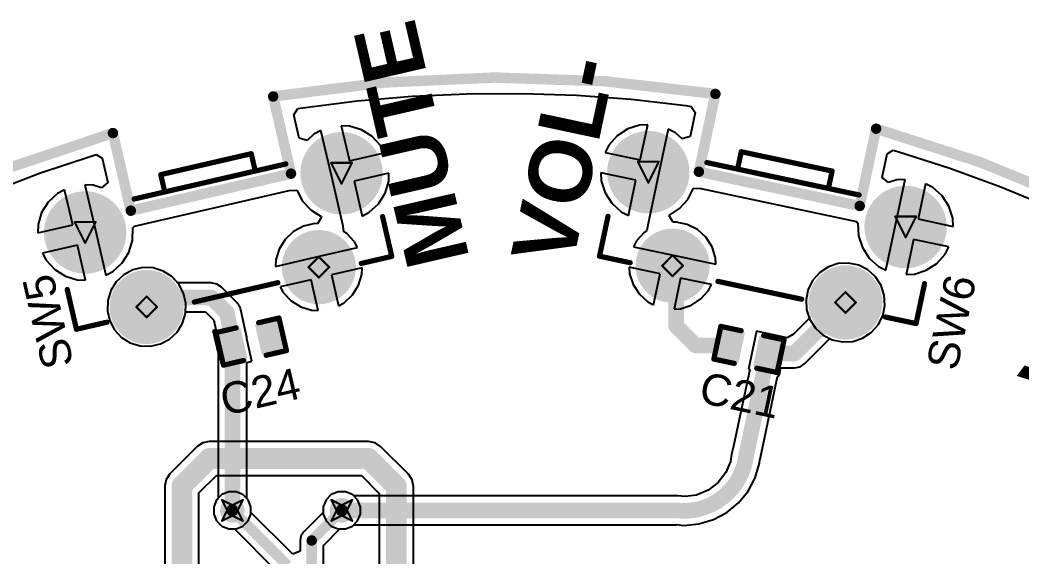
# Model space of a CAD drawing. Header units: inches. Extents: x -5 to 247, y -53 to 67.
# Drawn here: x 16.04 to 40.42, y 2.81 to 15.86 of the extents above; entities that cross this region are included whole.
import ezdxf

# ---------------------------------------------------------------- set-up
doc = ezdxf.new("R2010")
doc.units = ezdxf.units.IN
for name, color, linetype in [('Board Outline', 216, 'Continuous'), ('Bottom Layer', 5, 'Continuous'), ('Bottom Solder', 6, 'Continuous'), ('Drill Drawing', 1, 'Continuous'), ('Multi-Layer', 9, 'Continuous'), ('Pad Holes', 156, 'Continuous'), ('Top Layer', 1, 'Continuous'), ('Top Overlay', 2, 'Continuous'), ('Top Paste', 8, 'Continuous'), ('Top Solder', 216, 'Continuous'), ('Via Holes', 16, 'Continuous')]:
    doc.layers.add(name, color=color, linetype=linetype)
doc.styles.add('Arial', font='', dxfattribs={"height": 0.2})
doc.styles.add('Arial_Bold', font='', dxfattribs={"height": 0.2})
doc.styles.get('Arial').set_extended_font_data('Arial')
doc.styles.get('Arial_Bold').set_extended_font_data('Arial', bold=True)

# ---------------------------------------------------------------- blocks, each defined once
blk = doc.blocks.new('TS_1087E_B3D2_70')
at = {"layer": 'Bottom Layer'}
h = blk.add_hatch(color=5, dxfattribs=at)
edge = h.paths.add_edge_path()
edge.add_arc((-1.05, 3.2), 0.9, 0, 360)
h = blk.add_hatch(color=5, dxfattribs=at)
edge = h.paths.add_edge_path()
edge.add_arc((1.05, 2.15), 0.8, 0, 360)
h = blk.add_hatch(color=5, dxfattribs=at)
edge = h.paths.add_edge_path()
edge.add_arc((1.05, -2.15), 0.8, 0, 360)
h = blk.add_hatch(color=5, dxfattribs=at)
edge = h.paths.add_edge_path()
edge.add_arc((-1.05, -3.2), 0.9, 0, 360)
at = {"layer": 'Bottom Solder'}
h = blk.add_hatch(color=6, dxfattribs=at)
edge = h.paths.add_edge_path()
edge.add_arc((-1.05, 3.2), 1.002, 0, 360)
h = blk.add_hatch(color=6, dxfattribs=at)
edge = h.paths.add_edge_path()
edge.add_arc((1.05, 2.15), 0.902, 0, 360)
h = blk.add_hatch(color=6, dxfattribs=at)
edge = h.paths.add_edge_path()
edge.add_arc((1.05, -2.15), 0.902, 0, 360)
h = blk.add_hatch(color=6, dxfattribs=at)
edge = h.paths.add_edge_path()
edge.add_arc((-1.05, -3.2), 1.002, 0, 360)
at = {"layer": 'Multi-Layer'}
h = blk.add_hatch(color=9, dxfattribs=at)
edge = h.paths.add_edge_path()
edge.add_arc((-1.05, 3.2), 0.9, 0, 360)
h = blk.add_hatch(color=9, dxfattribs=at)
edge = h.paths.add_edge_path()
edge.add_arc((1.05, 2.15), 0.8, 0, 360)
h = blk.add_hatch(color=9, dxfattribs=at)
edge = h.paths.add_edge_path()
edge.add_arc((1.05, -2.15), 0.8, 0, 360)
h = blk.add_hatch(color=9, dxfattribs=at)
edge = h.paths.add_edge_path()
edge.add_arc((-1.05, -3.2), 0.9, 0, 360)
at = {"layer": 'Pad Holes'}
h = blk.add_hatch(color=7, dxfattribs=at)
edge = h.paths.add_edge_path()
edge.add_arc((-1.05, 3.2), 0.5, 0, 360)
h = blk.add_hatch(color=7, dxfattribs=at)
edge = h.paths.add_edge_path()
edge.add_arc((1.05, 2.15), 0.45, 0, 360)
h = blk.add_hatch(color=7, dxfattribs=at)
edge = h.paths.add_edge_path()
edge.add_arc((1.05, -2.15), 0.45, 0, 360)
h = blk.add_hatch(color=7, dxfattribs=at)
edge = h.paths.add_edge_path()
edge.add_arc((-1.05, -3.2), 0.5, 0, 360)
at = {"layer": 'Top Layer'}
h = blk.add_hatch(color=1, dxfattribs=at)
edge = h.paths.add_edge_path()
edge.add_arc((-1.05, 3.2), 0.9, 0, 360)
h = blk.add_hatch(color=1, dxfattribs=at)
edge = h.paths.add_edge_path()
edge.add_arc((1.05, 2.15), 0.8, 0, 360)
h = blk.add_hatch(color=1, dxfattribs=at)
edge = h.paths.add_edge_path()
edge.add_arc((1.05, -2.15), 0.8, 0, 360)
h = blk.add_hatch(color=1, dxfattribs=at)
edge = h.paths.add_edge_path()
edge.add_arc((-1.05, -3.2), 0.9, 0, 360)
at = {"layer": 'Top Solder'}
h = blk.add_hatch(color=216, dxfattribs=at)
edge = h.paths.add_edge_path()
edge.add_arc((-1.05, 3.2), 1.002, 0, 360)
h = blk.add_hatch(color=216, dxfattribs=at)
edge = h.paths.add_edge_path()
edge.add_arc((1.05, 2.15), 0.902, 0, 360)
h = blk.add_hatch(color=216, dxfattribs=at)
edge = h.paths.add_edge_path()
edge.add_arc((1.05, -2.15), 0.902, 0, 360)
h = blk.add_hatch(color=216, dxfattribs=at)
edge = h.paths.add_edge_path()
edge.add_arc((-1.05, -3.2), 1.002, 0, 360)
at = {"layer": 'Top Overlay', "const_width": 0.127}
for points in [[(1.194, 3.937), (0.203, 3.937)], [(1.194, 3.175), (1.194, 3.937)], [(-1.575, -1.854), (-1.575, 1.93)], [(-2.007, -1.092), (-2.007, 1.168)], [(-1.579, 1.168), (-2.007, 1.168)], [(-1.575, 1.164), (-1.579, 1.168)], [(1.194, -0.991), (1.194, 1.092)], [(-1.579, -1.092), (-2.007, -1.092)], [(1.194, -3.937), (1.194, -3.175)], [(1.194, -3.937), (0.203, -3.937)]]:
    blk.add_lwpolyline(points, dxfattribs=at)
at = {"layer": 'Top Overlay', "const_width": 0.0635}
for points in [[(0.171, 3.937, 1), (0.235, 3.937, 1)], [(1.162, 3.937, 1), (1.226, 3.937, 1)], [(1.162, 3.937, 1), (1.226, 3.937, 1)], [(1.162, 3.175, 1), (1.226, 3.175, 1)], [(-1.607, 1.93, 1), (-1.543, 1.93, 1)], [(-2.038, 1.168, 1), (-1.975, 1.168, 1)], [(-2.038, 1.168, 1), (-1.975, 1.168, 1)], [(-1.611, 1.168, 1), (-1.548, 1.168, 1)], [(-1.611, 1.168, 1), (-1.548, 1.168, 1)], [(-1.607, 1.164, 1), (-1.543, 1.164, 1)], [(1.162, 1.092, 1), (1.226, 1.092, 1)], [(1.162, -0.991, 1), (1.226, -0.991, 1)], [(-2.038, -1.092, 1), (-1.975, -1.092, 1)], [(-2.038, -1.092, 1), (-1.975, -1.092, 1)], [(-1.611, -1.092, 1), (-1.548, -1.092, 1)], [(-1.607, -1.854, 1), (-1.543, -1.854, 1)], [(1.162, -3.175, 1), (1.226, -3.175, 1)], [(0.171, -3.937, 1), (0.235, -3.937, 1)], [(1.162, -3.937, 1), (1.226, -3.937, 1)], [(1.162, -3.937, 1), (1.226, -3.937, 1)]]:
    blk.add_lwpolyline(points, format="xyb", close=True, dxfattribs=at)
blk = doc.blocks.new('TS_1087E_B3D2_71')
at = {"layer": 'Bottom Layer'}
h = blk.add_hatch(color=5, dxfattribs=at)
edge = h.paths.add_edge_path()
edge.add_arc((-1.05, 3.2), 0.9, 0, 360)
h = blk.add_hatch(color=5, dxfattribs=at)
edge = h.paths.add_edge_path()
edge.add_arc((1.05, 2.15), 0.8, 0, 360)
h = blk.add_hatch(color=5, dxfattribs=at)
edge = h.paths.add_edge_path()
edge.add_arc((1.05, -2.15), 0.8, 0, 360)
h = blk.add_hatch(color=5, dxfattribs=at)
edge = h.paths.add_edge_path()
edge.add_arc((-1.05, -3.2), 0.9, 0, 360)
at = {"layer": 'Bottom Solder'}
h = blk.add_hatch(color=6, dxfattribs=at)
edge = h.paths.add_edge_path()
edge.add_arc((-1.05, 3.2), 1.002, 0, 360)
h = blk.add_hatch(color=6, dxfattribs=at)
edge = h.paths.add_edge_path()
edge.add_arc((1.05, 2.15), 0.902, 0, 360)
h = blk.add_hatch(color=6, dxfattribs=at)
edge = h.paths.add_edge_path()
edge.add_arc((1.05, -2.15), 0.902, 0, 360)
h = blk.add_hatch(color=6, dxfattribs=at)
edge = h.paths.add_edge_path()
edge.add_arc((-1.05, -3.2), 1.002, 0, 360)
at = {"layer": 'Multi-Layer'}
h = blk.add_hatch(color=9, dxfattribs=at)
edge = h.paths.add_edge_path()
edge.add_arc((-1.05, 3.2), 0.9, 0, 360)
h = blk.add_hatch(color=9, dxfattribs=at)
edge = h.paths.add_edge_path()
edge.add_arc((1.05, 2.15), 0.8, 0, 360)
h = blk.add_hatch(color=9, dxfattribs=at)
edge = h.paths.add_edge_path()
edge.add_arc((1.05, -2.15), 0.8, 0, 360)
h = blk.add_hatch(color=9, dxfattribs=at)
edge = h.paths.add_edge_path()
edge.add_arc((-1.05, -3.2), 0.9, 0, 360)
at = {"layer": 'Pad Holes'}
h = blk.add_hatch(color=7, dxfattribs=at)
edge = h.paths.add_edge_path()
edge.add_arc((-1.05, 3.2), 0.5, 0, 360)
h = blk.add_hatch(color=7, dxfattribs=at)
edge = h.paths.add_edge_path()
edge.add_arc((1.05, 2.15), 0.45, 0, 360)
h = blk.add_hatch(color=7, dxfattribs=at)
edge = h.paths.add_edge_path()
edge.add_arc((1.05, -2.15), 0.45, 0, 360)
h = blk.add_hatch(color=7, dxfattribs=at)
edge = h.paths.add_edge_path()
edge.add_arc((-1.05, -3.2), 0.5, 0, 360)
at = {"layer": 'Top Layer'}
h = blk.add_hatch(color=1, dxfattribs=at)
edge = h.paths.add_edge_path()
edge.add_arc((-1.05, 3.2), 0.9, 0, 360)
h = blk.add_hatch(color=1, dxfattribs=at)
edge = h.paths.add_edge_path()
edge.add_arc((1.05, 2.15), 0.8, 0, 360)
h = blk.add_hatch(color=1, dxfattribs=at)
edge = h.paths.add_edge_path()
edge.add_arc((1.05, -2.15), 0.8, 0, 360)
h = blk.add_hatch(color=1, dxfattribs=at)
edge = h.paths.add_edge_path()
edge.add_arc((-1.05, -3.2), 0.9, 0, 360)
at = {"layer": 'Top Solder'}
h = blk.add_hatch(color=216, dxfattribs=at)
edge = h.paths.add_edge_path()
edge.add_arc((-1.05, 3.2), 1.002, 0, 360)
h = blk.add_hatch(color=216, dxfattribs=at)
edge = h.paths.add_edge_path()
edge.add_arc((1.05, 2.15), 0.902, 0, 360)
h = blk.add_hatch(color=216, dxfattribs=at)
edge = h.paths.add_edge_path()
edge.add_arc((1.05, -2.15), 0.902, 0, 360)
h = blk.add_hatch(color=216, dxfattribs=at)
edge = h.paths.add_edge_path()
edge.add_arc((-1.05, -3.2), 1.002, 0, 360)
at = {"layer": 'Top Overlay', "const_width": 0.127}
for points in [[(0.203, 3.937), (1.194, 3.937)], [(1.194, 3.175), (1.194, 3.937)], [(-1.575, -1.854), (-1.575, 1.93)], [(-2.007, 1.168), (-1.579, 1.168)], [(-2.007, -1.092), (-2.007, 1.168)], [(-1.575, 1.164), (-1.579, 1.168)], [(1.194, -0.991), (1.194, 1.092)], [(-2.007, -1.092), (-1.579, -1.092)], [(1.194, -3.937), (1.194, -3.175)], [(0.203, -3.937), (1.194, -3.937)]]:
    blk.add_lwpolyline(points, dxfattribs=at)
at = {"layer": 'Top Overlay', "const_width": 0.0635}
for points in [[(0.171, 3.937, 1), (0.235, 3.937, 1)], [(1.162, 3.937, 1), (1.226, 3.937, 1)], [(1.162, 3.937, 1), (1.226, 3.937, 1)], [(1.162, 3.175, 1), (1.226, 3.175, 1)], [(-1.607, 1.93, 1), (-1.543, 1.93, 1)], [(-2.038, 1.168, 1), (-1.975, 1.168, 1)], [(-2.038, 1.168, 1), (-1.975, 1.168, 1)], [(-1.611, 1.168, 1), (-1.548, 1.168, 1)], [(-1.611, 1.168, 1), (-1.548, 1.168, 1)], [(-1.607, 1.164, 1), (-1.543, 1.164, 1)], [(1.162, 1.092, 1), (1.226, 1.092, 1)], [(1.162, -0.991, 1), (1.226, -0.991, 1)], [(-2.038, -1.092, 1), (-1.975, -1.092, 1)], [(-2.038, -1.092, 1), (-1.975, -1.092, 1)], [(-1.611, -1.092, 1), (-1.548, -1.092, 1)], [(-1.607, -1.854, 1), (-1.543, -1.854, 1)], [(1.162, -3.175, 1), (1.226, -3.175, 1)], [(0.171, -3.937, 1), (0.235, -3.937, 1)], [(1.162, -3.937, 1), (1.226, -3.937, 1)], [(1.162, -3.937, 1), (1.226, -3.937, 1)]]:
    blk.add_lwpolyline(points, format="xyb", close=True, dxfattribs=at)
blk = doc.blocks.new('C___0402_77')
at = {"layer": 'Top Layer'}
for points in [[(-0.699, -0.318), (-0.699, 0.318), (-0.241, 0.318), (-0.241, -0.318)], [(0.241, -0.318), (0.241, 0.318), (0.699, 0.318), (0.699, -0.318)]]:
    blk.add_hatch(color=1, dxfattribs=at).paths.add_polyline_path(points)
at = {"layer": 'Top Paste'}
for points in [[(-0.699, -0.318), (-0.699, 0.318), (-0.241, 0.318), (-0.241, -0.318)], [(0.241, -0.318), (0.241, 0.318), (0.699, 0.318), (0.699, -0.318)]]:
    blk.add_hatch(color=8, dxfattribs=at).paths.add_polyline_path(points)
at = {"layer": 'Top Solder'}
for points in [[(-0.759, -0.377), (-0.759, 0.377), (-0.181, 0.377), (-0.181, -0.377)], [(0.181, -0.377), (0.181, 0.377), (0.759, 0.377), (0.759, -0.377)]]:
    blk.add_hatch(color=216, dxfattribs=at).paths.add_polyline_path(points)
at = {"layer": 'Top Overlay', "const_width": 0.127}
for points in [[(-0.279, 0.406), (-0.787, 0.406)], [(-0.787, -0.406), (-0.787, 0.406)], [(0.787, 0.406), (0.279, 0.406)], [(0.787, -0.406), (0.787, 0.406)], [(-0.279, -0.406), (-0.787, -0.406)], [(0.787, -0.406), (0.279, -0.406)]]:
    blk.add_lwpolyline(points, dxfattribs=at)
at = {"layer": 'Top Overlay', "const_width": 0.0635}
for points in [[(-0.819, 0.406, 1), (-0.756, 0.406, 1)], [(-0.819, 0.406, 1), (-0.756, 0.406, 1)], [(-0.311, 0.406, 1), (-0.248, 0.406, 1)], [(0.248, 0.406, 1), (0.311, 0.406, 1)], [(0.756, 0.406, 1), (0.819, 0.406, 1)], [(0.756, 0.406, 1), (0.819, 0.406, 1)], [(-0.819, -0.406, 1), (-0.756, -0.406, 1)], [(-0.819, -0.406, 1), (-0.756, -0.406, 1)], [(-0.311, -0.406, 1), (-0.248, -0.406, 1)], [(0.248, -0.406, 1), (0.311, -0.406, 1)], [(0.756, -0.406, 1), (0.819, -0.406, 1)], [(0.756, -0.406, 1), (0.819, -0.406, 1)]]:
    blk.add_lwpolyline(points, format="xyb", close=True, dxfattribs=at)
blk = doc.blocks.new('C___0402_105')
at = {"layer": 'Top Layer'}
for points in [[(-0.699, -0.318), (-0.699, 0.317), (-0.241, 0.317), (-0.241, -0.318)], [(0.241, -0.318), (0.241, 0.317), (0.699, 0.317), (0.699, -0.318)]]:
    blk.add_hatch(color=1, dxfattribs=at).paths.add_polyline_path(points)
at = {"layer": 'Top Paste'}
for points in [[(-0.699, -0.318), (-0.699, 0.317), (-0.241, 0.317), (-0.241, -0.318)], [(0.241, -0.318), (0.241, 0.317), (0.699, 0.317), (0.699, -0.318)]]:
    blk.add_hatch(color=8, dxfattribs=at).paths.add_polyline_path(points)
at = {"layer": 'Top Solder'}
for points in [[(-0.759, -0.378), (-0.759, 0.377), (-0.181, 0.377), (-0.181, -0.378)], [(0.181, -0.378), (0.181, 0.377), (0.759, 0.377), (0.759, -0.378)]]:
    blk.add_hatch(color=216, dxfattribs=at).paths.add_polyline_path(points)
at = {"layer": 'Top Overlay', "const_width": 0.127}
for points in [[(-0.787, -0.406), (-0.787, 0.406)], [(-0.787, 0.406), (-0.279, 0.406)], [(0.279, 0.406), (0.787, 0.406)], [(0.787, -0.406), (0.787, 0.406)], [(-0.787, -0.406), (-0.279, -0.406)], [(0.279, -0.406), (0.787, -0.406)]]:
    blk.add_lwpolyline(points, dxfattribs=at)
at = {"layer": 'Top Overlay', "const_width": 0.0635}
for points in [[(-0.819, 0.406, 1), (-0.756, 0.406, 1)], [(-0.819, 0.406, 1), (-0.756, 0.406, 1)], [(-0.311, 0.406, 1), (-0.248, 0.406, 1)], [(0.248, 0.406, 1), (0.311, 0.406, 1)], [(0.756, 0.406, 1), (0.819, 0.406, 1)], [(0.756, 0.406, 1), (0.819, 0.406, 1)], [(-0.819, -0.406, 1), (-0.756, -0.406, 1)], [(-0.819, -0.406, 1), (-0.756, -0.406, 1)], [(-0.311, -0.406, 1), (-0.248, -0.406, 1)], [(0.248, -0.406, 1), (0.311, -0.406, 1)], [(0.756, -0.406, 1), (0.819, -0.406, 1)], [(0.756, -0.406, 1), (0.819, -0.406, 1)]]:
    blk.add_lwpolyline(points, format="xyb", close=True, dxfattribs=at)

msp = doc.modelspace()

# ---------------------------------------------------------------- hatches: boundary and pattern name
at = {"layer": 'Bottom Layer'}
h = msp.add_hatch(color=5, dxfattribs=at)
edge = h.paths.add_edge_path()
edge.add_arc((21.207, 3.937), 0.3, 0, 360)
h = msp.add_hatch(color=5, dxfattribs=at)
edge = h.paths.add_edge_path()
edge.add_arc((23.87, 3.937), 0.3, 0, 360)
at = {"layer": 'Top Layer'}
h = msp.add_hatch(color=1, dxfattribs=at)
edge = h.paths.add_edge_path()
edge.add_arc((21.207, 3.937), 0.3, 0, 360)
h = msp.add_hatch(color=1, dxfattribs=at)
edge = h.paths.add_edge_path()
edge.add_arc((23.87, 3.937), 0.3, 0, 360)
at = {"layer": 'Via Holes'}
h = msp.add_hatch(color=7, dxfattribs=at)
edge = h.paths.add_edge_path()
edge.add_arc((21.207, 3.937), 0.15, 0, 360)
h = msp.add_hatch(color=7, dxfattribs=at)
edge = h.paths.add_edge_path()
edge.add_arc((23.87, 3.937), 0.15, 0, 360)

# ---------------------------------------------------------------- linework, layer by layer
at = {"layer": 'Board Outline', "const_width": 0.254}
for points in [[(22.2, 13.998, -0.079933), (32.959, 14.06)], [(8.648, 8.55, -0.079285), (18.3, 13.109)], [(36.869, 13.215, -0.079085), (46.551, 8.781)], [(49.772, 6.348, -0.6504), (32.118, -53.055)]]:
    msp.add_lwpolyline(points, format="xyb", dxfattribs=at)
for points in [[(32.557, 12.169), (32.959, 14.06)], [(22.2, 13.998), (22.633, 12.122)], [(18.3, 13.109), (18.735, 11.222)], [(36.47, 11.337), (36.869, 13.215)], [(18.735, 11.222), (22.633, 12.122)], [(32.557, 12.169), (36.47, 11.337)]]:
    msp.add_lwpolyline(points, dxfattribs=at)
at = {"layer": 'Board Outline', "const_width": 0.127}
for points in [[(32.896, 14.06, 1), (33.023, 14.06, 1)], [(32.896, 14.06, 1), (33.023, 14.06, 1)], [(22.137, 13.998, 1), (22.264, 13.998, 1)], [(22.137, 13.998, 1), (22.264, 13.998, 1)], [(18.237, 13.109, 1), (18.364, 13.109, 1)], [(18.237, 13.109, 1), (18.364, 13.109, 1)], [(36.806, 13.215, 1), (36.933, 13.215, 1)], [(36.806, 13.215, 1), (36.933, 13.215, 1)], [(22.57, 12.122, 1), (22.697, 12.122, 1)], [(22.57, 12.122, 1), (22.697, 12.122, 1)], [(32.494, 12.169, 1), (32.621, 12.169, 1)], [(32.494, 12.169, 1), (32.621, 12.169, 1)], [(36.407, 11.337, 1), (36.534, 11.337, 1)], [(36.407, 11.337, 1), (36.534, 11.337, 1)], [(18.672, 11.222, 1), (18.799, 11.222, 1)], [(18.672, 11.222, 1), (18.799, 11.222, 1)]]:
    msp.add_lwpolyline(points, format="xyb", close=True, dxfattribs=at)
at = {"layer": 'Bottom Layer'}
for p, q in [((24.247, 13.891), (25.578, 14.005)), ((25.578, 14.005), (26.912, 14.066)), ((26.912, 14.066), (28.247, 14.074)), ((28.247, 14.074), (29.582, 14.028)), ((29.582, 14.028), (30.913, 13.93)), ((30.913, 13.93), (32.24, 13.778)), ((22.701, 13.556), (22.799, 13.704)), ((22.799, 13.704), (22.923, 13.724)), ((22.923, 13.724), (24.247, 13.891)), ((32.24, 13.778), (32.366, 13.758)), ((32.366, 13.758), (32.467, 13.612)), ((22.833, 12.981), (22.701, 13.556)), ((32.467, 13.612), (32.342, 13.024)), ((23.361, 13.172), (23.186, 13.079)), ((23.615, 12.074), (23.361, 13.172)), ((24.054, 13.28), (23.856, 13.286)), ((23.856, 13.286), (24.053, 12.436)), ((24.345, 13.191), (24.054, 13.28)), ((24.603, 13.03), (24.345, 13.191)), ((30.826, 13.208), (30.572, 13.042)), ((31.115, 13.302), (30.826, 13.208)), ((31.313, 13.312), (31.115, 13.302)), ((31.132, 12.458), (31.313, 13.312)), ((31.81, 13.206), (31.576, 12.104)), ((31.987, 13.116), (31.81, 13.206)), ((23.027, 12.931), (22.833, 12.981)), ((23.186, 13.079), (23.027, 12.931)), ((24.81, 12.807), (24.603, 13.03)), ((30.572, 13.042), (30.368, 12.816)), ((32.149, 12.971), (31.987, 13.116)), ((32.342, 13.024), (32.149, 12.971)), ((24.903, 12.632), (24.81, 12.807)), ((30.368, 12.816), (30.278, 12.64)), ((37.136, 12.602), (37.288, 12.695)), ((37.288, 12.695), (37.401, 12.663)), ((16.516, 12.131), (17.773, 12.551)), ((17.773, 12.551), (17.89, 12.585)), ((17.89, 12.585), (18.043, 12.495)), ((18.043, 12.495), (18.179, 11.906)), ((24.053, 12.436), (24.903, 12.632)), ((30.278, 12.64), (31.132, 12.458)), ((37.015, 12.032), (37.136, 12.602)), ((37.401, 12.663), (38.659, 12.259)), ((38.659, 12.259), (39.901, 11.805)), ((15.277, 11.661), (16.516, 12.131)), ((23.899, 10.844), (23.615, 12.074)), ((25.017, 12.137), (24.167, 11.941)), ((25.01, 11.939), (25.017, 12.137)), ((31.026, 11.962), (30.173, 12.143)), ((30.173, 12.143), (30.183, 11.945)), ((30.183, 11.945), (30.277, 11.656)), ((30.845, 11.108), (31.026, 11.962)), ((31.576, 12.104), (31.313, 10.87)), ((37.17, 11.904), (37.015, 12.032)), ((37.375, 11.971), (37.17, 11.904)), ((37.339, 10.879), (37.573, 11.981)), ((37.573, 11.981), (37.375, 11.971)), ((17.125, 11.732), (16.95, 11.639)), ((17.322, 10.882), (17.125, 11.732)), ((17.818, 11.84), (17.62, 11.847)), ((17.62, 11.847), (17.874, 10.749)), ((18.026, 11.776), (17.818, 11.84)), ((18.179, 11.906), (18.026, 11.776)), ((18.822, 10.843), (22.592, 11.713)), ((22.592, 11.713), (22.772, 11.724)), ((22.772, 11.724), (22.915, 11.456)), ((24.167, 11.941), (24.363, 11.091)), ((24.921, 11.649), (25.01, 11.939)), ((32.287, 11.498), (32.425, 11.769)), ((32.425, 11.769), (32.605, 11.761)), ((32.605, 11.761), (36.389, 10.957)), ((38.07, 11.876), (37.889, 11.022)), ((38.247, 11.786), (38.07, 11.876)), ((38.473, 11.582), (38.247, 11.786)), ((39.901, 11.805), (41.123, 11.302)), ((16.95, 11.639), (16.728, 11.432)), ((24.76, 11.391), (24.921, 11.649)), ((30.277, 11.656), (30.442, 11.401)), ((32.083, 11.272), (32.287, 11.498)), ((38.638, 11.328), (38.473, 11.582)), ((16.728, 11.432), (16.567, 11.175)), ((22.915, 11.456), (23.122, 11.233)), ((23.122, 11.233), (23.368, 11.08)), ((24.538, 11.184), (24.76, 11.391)), ((30.442, 11.401), (30.668, 11.198)), ((31.84, 11.114), (32.083, 11.272)), ((38.732, 11.039), (38.638, 11.328)), ((16.567, 11.175), (16.478, 10.884)), ((23.372, 11.063), (23.281, 10.905)), ((23.368, 11.08), (23.372, 11.063)), ((24.363, 11.091), (24.538, 11.184)), ((30.668, 11.198), (30.845, 11.108)), ((31.836, 11.097), (31.84, 11.114)), ((31.93, 10.941), (31.836, 11.097)), ((37.889, 11.022), (38.742, 10.841)), ((38.742, 10.841), (38.732, 11.039)), ((16.478, 10.884), (16.471, 10.686)), ((16.471, 10.686), (17.322, 10.882)), ((17.874, 10.749), (18.127, 9.651)), ((18.774, 10.5), (18.785, 10.803)), ((18.785, 10.803), (18.822, 10.843)), ((22.939, 10.845), (22.694, 10.715)), ((23.21, 10.907), (22.939, 10.845)), ((23.281, 10.905), (23.21, 10.907)), ((23.92, 10.712), (23.899, 10.844)), ((31.294, 10.737), (31.227, 10.693)), ((31.313, 10.87), (31.294, 10.737)), ((32.001, 10.945), (31.93, 10.941)), ((32.273, 10.887), (32.001, 10.945)), ((32.52, 10.761), (32.273, 10.887)), ((32.726, 10.575), (32.52, 10.761)), ((36.389, 10.957), (36.427, 10.918)), ((36.427, 10.918), (36.443, 10.614)), ((37.105, 9.777), (37.339, 10.879)), ((18.685, 10.209), (18.774, 10.5)), ((22.491, 10.525), (22.344, 10.29)), ((22.694, 10.715), (22.491, 10.525)), ((23.988, 10.669), (23.92, 10.712)), ((24.177, 10.466), (23.988, 10.669)), ((31.042, 10.487), (30.97, 10.346)), ((31.227, 10.693), (31.042, 10.487)), ((32.877, 10.342), (32.726, 10.575)), ((36.443, 10.614), (36.537, 10.325)), ((37.783, 10.525), (37.602, 9.672)), ((38.637, 10.344), (37.783, 10.525)), ((17.436, 10.387), (16.586, 10.191)), ((17.632, 9.537), (17.436, 10.387)), ((22.344, 10.29), (22.263, 10.025)), ((23.254, 10.097), (24.251, 10.327)), ((24.251, 10.327), (24.177, 10.466)), ((30.97, 10.346), (31.971, 10.133)), ((32.963, 10.078), (32.877, 10.342)), ((36.537, 10.325), (36.702, 10.071)), ((38.547, 10.167), (38.637, 10.344)), ((16.586, 10.191), (16.679, 10.016)), ((16.679, 10.016), (16.886, 9.794)), ((18.524, 9.951), (18.685, 10.209)), ((22.257, 9.866), (23.254, 10.097)), ((22.263, 10.025), (22.257, 9.866)), ((31.971, 10.133), (32.971, 9.92)), ((32.971, 9.92), (32.963, 10.078)), ((36.702, 10.071), (36.928, 9.867)), ((38.344, 9.941), (38.547, 10.167)), ((16.886, 9.794), (17.144, 9.633)), ((18.302, 9.744), (18.524, 9.951)), ((18.785, 9.782), (18.564, 9.664)), ((19.03, 9.838), (18.785, 9.782)), ((19.28, 9.829), (19.03, 9.838)), ((19.52, 9.756), (19.28, 9.829)), ((19.733, 9.623), (19.52, 9.756)), ((24.366, 9.832), (23.616, 9.659)), ((24.36, 9.674), (24.366, 9.832)), ((31.617, 9.689), (30.864, 9.849)), ((30.864, 9.849), (30.873, 9.691)), ((35.71, 9.858), (35.5, 9.721)), ((35.949, 9.935), (35.71, 9.858)), ((36.199, 9.948), (35.949, 9.935)), ((36.445, 9.896), (36.199, 9.948)), ((36.668, 9.782), (36.445, 9.896)), ((36.854, 9.615), (36.668, 9.782)), ((36.928, 9.867), (37.105, 9.777)), ((37.8, 9.682), (38.089, 9.776)), ((38.089, 9.776), (38.344, 9.941)), ((17.144, 9.633), (17.434, 9.544)), ((17.434, 9.544), (17.632, 9.537)), ((18.127, 9.651), (18.302, 9.744)), ((18.564, 9.664), (18.38, 9.493)), ((19.904, 9.44), (19.733, 9.623)), ((23.121, 9.545), (22.372, 9.372)), ((23.294, 8.795), (23.121, 9.545)), ((23.616, 9.659), (23.789, 8.909)), ((24.279, 9.408), (24.36, 9.674)), ((30.873, 9.691), (30.958, 9.427)), ((31.457, 8.937), (31.617, 9.689)), ((32.114, 9.583), (31.954, 8.831)), ((32.866, 9.424), (32.114, 9.583)), ((35.332, 9.535), (35.218, 9.311)), ((35.5, 9.721), (35.332, 9.535)), ((36.991, 9.404), (36.854, 9.615)), ((37.602, 9.672), (37.8, 9.682)), ((18.248, 9.28), (18.174, 9.04)), ((18.38, 9.493), (18.248, 9.28)), ((20.021, 9.218), (19.904, 9.44)), ((22.372, 9.372), (22.446, 9.232)), ((24.132, 9.173), (24.279, 9.408)), ((30.958, 9.427), (31.109, 9.194)), ((32.608, 9.076), (32.794, 9.283)), ((32.794, 9.283), (32.866, 9.424)), ((35.218, 9.311), (35.166, 9.066)), ((37.068, 9.166), (36.991, 9.404)), ((18.174, 9.04), (18.166, 8.79)), ((20.078, 8.974), (20.021, 9.218)), ((22.446, 9.232), (22.635, 9.029)), ((22.635, 9.029), (22.871, 8.882)), ((23.929, 8.984), (24.132, 9.173)), ((31.109, 9.194), (31.316, 9.009)), ((32.376, 8.925), (32.608, 9.076)), ((35.166, 9.066), (35.179, 8.816)), ((37.082, 8.915), (37.068, 9.166)), ((18.166, 8.79), (18.222, 8.545)), ((20.069, 8.723), (20.078, 8.974)), ((22.871, 8.882), (23.136, 8.801)), ((23.136, 8.801), (23.294, 8.795)), ((23.789, 8.909), (23.929, 8.984)), ((31.316, 9.009), (31.457, 8.937)), ((31.954, 8.831), (32.112, 8.839)), ((32.112, 8.839), (32.376, 8.925)), ((35.179, 8.816), (35.257, 8.577)), ((37.029, 8.67), (37.082, 8.915)), ((18.222, 8.545), (18.34, 8.324)), ((19.996, 8.484), (20.069, 8.723)), ((35.257, 8.577), (35.393, 8.367)), ((36.916, 8.447), (37.029, 8.67)), ((18.34, 8.324), (18.511, 8.141)), ((19.863, 8.271), (19.996, 8.484)), ((35.393, 8.367), (35.58, 8.199)), ((36.748, 8.26), (36.916, 8.447)), ((18.511, 8.141), (18.723, 8.008)), ((19.458, 7.982), (19.68, 8.1)), ((19.68, 8.1), (19.863, 8.271)), ((35.58, 8.199), (35.803, 8.085)), ((35.803, 8.085), (36.049, 8.033)), ((36.049, 8.033), (36.299, 8.046)), ((36.299, 8.046), (36.537, 8.124)), ((36.537, 8.124), (36.748, 8.26)), ((18.723, 8.008), (18.963, 7.934)), ((18.963, 7.934), (19.214, 7.926)), ((19.214, 7.926), (19.458, 7.982)), ((20.646, 5.612), (20.487, 5.58)), ((24.52, 5.612), (20.646, 5.612)), ((24.679, 5.58), (24.52, 5.612)), ((20.353, 5.491), (19.688, 4.826)), ((20.487, 5.58), (20.353, 5.491)), ((24.813, 5.491), (24.679, 5.58)), ((25.49, 4.814), (24.813, 5.491)), ((19.598, 4.691), (19.566, 4.533)), ((19.688, 4.826), (19.598, 4.691)), ((20.395, 4.361), (20.817, 4.783)), ((20.817, 4.783), (24.349, 4.783)), ((24.349, 4.783), (24.782, 4.35)), ((25.58, 4.68), (25.49, 4.814)), ((25.611, 4.521), (25.58, 4.68)), ((19.566, 4.533), (19.566, 0.464)), ((21.117, 4.389), (20.951, 4.321)), ((21.297, 4.389), (21.117, 4.389)), ((21.464, 4.321), (21.297, 4.389)), ((23.78, 4.389), (23.613, 4.321)), ((23.96, 4.389), (23.78, 4.389)), ((24.126, 4.321), (23.96, 4.389)), ((25.611, -8.061), (25.611, 4.521)), ((20.395, 0.292), (20.395, 4.361)), ((20.824, 4.193), (20.755, 4.027)), ((20.951, 4.321), (20.824, 4.193)), ((21.591, 4.193), (21.464, 4.321)), ((21.66, 4.027), (21.591, 4.193)), ((23.486, 4.193), (23.417, 4.027)), ((23.613, 4.321), (23.486, 4.193)), ((24.253, 4.193), (24.126, 4.321)), ((24.322, 4.027), (24.253, 4.193)), ((24.782, 4.35), (24.782, -8.232)), ((20.755, 4.027), (20.755, 3.847)), ((21.66, 3.887), (21.66, 4.027)), ((23.417, 4.027), (23.417, 3.887)), ((24.322, 3.847), (24.322, 4.027)), ((20.755, 3.847), (20.824, 3.681)), ((20.824, 3.681), (20.951, 3.553)), ((22.675, 2.872), (21.66, 3.887)), ((23.417, 3.887), (22.936, 3.406)), ((24.126, 3.553), (24.253, 3.681)), ((24.253, 3.681), (24.322, 3.847)), ((20.951, 3.553), (21.117, 3.485)), ((21.117, 3.485), (21.257, 3.485)), ((21.257, 3.485), (22.26, 2.482)), ((23.422, 3.087), (23.82, 3.485)), ((23.82, 3.485), (23.96, 3.485)), ((23.96, 3.485), (24.126, 3.553)), ((22.874, 3.314), (22.853, 3.205)), ((22.853, 3.205), (22.853, 3.205)), ((22.853, 3.205), (22.853, 2.946)), ((22.936, 3.406), (22.874, 3.314)), ((22.853, 2.946), (22.675, 2.872)), ((23.422, -2.803), (23.422, 3.087))]:
    msp.add_line(p, q, dxfattribs=at)
for points, const_width in [([(19.981, 4.533), (20.646, 5.198)], 0.508), ([(20.646, 5.198), (24.52, 5.198)], 0.508), ([(24.52, 5.198), (25.197, 4.521)], 0.508), ([(19.981, 0.292), (19.981, 4.533)], 0.508), ([(25.197, -8.232), (25.197, 4.521)], 0.508), ([(21.207, 3.937), (22.545, 2.6)], 0.254), ([(23.137, 3.205), (23.87, 3.937)], 0.254), ([(23.137, -2.803), (23.137, 3.205)], 0.254)]:
    msp.add_lwpolyline(points, dxfattribs=dict(at, const_width=const_width))
for points, const_width in [([(20.519, 5.198, 1), (20.773, 5.198, 1)], 0.254), ([(20.519, 5.198, 1), (20.773, 5.198, 1)], 0.254), ([(24.393, 5.198, 1), (24.647, 5.198, 1)], 0.254), ([(24.393, 5.198, 1), (24.647, 5.198, 1)], 0.254), ([(19.854, 4.533, 1), (20.108, 4.533, 1)], 0.254), ([(19.854, 4.533, 1), (20.108, 4.533, 1)], 0.254), ([(25.07, 4.521, 1), (25.324, 4.521, 1)], 0.254), ([(25.07, 4.521, 1), (25.324, 4.521, 1)], 0.254), ([(21.144, 3.937, 1), (21.271, 3.937, 1)], 0.127), ([(23.806, 3.937, 1), (23.933, 3.937, 1)], 0.127), ([(23.074, 3.205, 1), (23.201, 3.205, 1)], 0.127), ([(23.074, 3.205, 1), (23.201, 3.205, 1)], 0.127)]:
    msp.add_lwpolyline(points, format="xyb", close=True, dxfattribs=dict(at, const_width=const_width))
at = {"layer": 'Drill Drawing', "const_width": 0.0508}
for points in [[(31.073, 12.411), (31.581, 12.411)], [(31.073, 12.411), (31.327, 11.903)], [(31.327, 11.903), (31.581, 12.411)], [(23.608, 12.386), (24.116, 12.386)], [(23.608, 12.386), (23.862, 11.878)], [(23.862, 11.878), (24.116, 12.386)], [(17.372, 10.946), (17.88, 10.946)], [(17.372, 10.946), (17.626, 10.438)], [(17.626, 10.438), (17.88, 10.946)], [(37.334, 11.081), (37.842, 11.081)], [(37.334, 11.081), (37.588, 10.573)], [(37.588, 10.573), (37.842, 11.081)], [(23.057, 9.849), (23.311, 10.103)], [(23.311, 10.103), (23.565, 9.849)], [(31.664, 9.885), (31.918, 10.139)], [(31.918, 10.139), (32.172, 9.885)], [(23.057, 9.849), (23.311, 9.595)], [(23.311, 9.595), (23.565, 9.849)], [(31.664, 9.885), (31.918, 9.631)], [(31.918, 9.631), (32.172, 9.885)], [(35.87, 8.991), (36.124, 9.245)], [(36.124, 9.245), (36.378, 8.991)], [(18.868, 8.882), (19.122, 9.136)], [(19.122, 9.136), (19.376, 8.882)], [(18.868, 8.882), (19.122, 8.628)], [(19.122, 8.628), (19.376, 8.882)], [(35.87, 8.991), (36.124, 8.737)], [(36.124, 8.737), (36.378, 8.991)], [(20.953, 4.191), (21.207, 4.064)], [(20.953, 4.191), (21.08, 3.937)], [(21.207, 4.064), (21.461, 4.191)], [(21.334, 3.937), (21.461, 4.191)], [(23.616, 4.191), (23.87, 4.064)], [(23.616, 4.191), (23.743, 3.937)], [(23.87, 4.064), (24.124, 4.191)], [(23.997, 3.937), (24.124, 4.191)], [(20.953, 3.683), (21.08, 3.937)], [(21.334, 3.937), (21.461, 3.683)], [(23.616, 3.683), (23.743, 3.937)], [(23.997, 3.937), (24.124, 3.683)], [(20.953, 3.683), (21.207, 3.81)], [(21.207, 3.81), (21.461, 3.683)], [(23.616, 3.683), (23.87, 3.81)], [(23.87, 3.81), (24.124, 3.683)]]:
    msp.add_lwpolyline(points, dxfattribs=at)
at = {"layer": 'Drill Drawing', "const_width": 0.0254}
for points in [[(31.061, 12.411, 1), (31.086, 12.411, 1)], [(31.061, 12.411, 1), (31.086, 12.411, 1)], [(31.569, 12.411, 1), (31.594, 12.411, 1)], [(31.569, 12.411, 1), (31.594, 12.411, 1)], [(23.595, 12.386, 1), (23.621, 12.386, 1)], [(23.595, 12.386, 1), (23.621, 12.386, 1)], [(24.103, 12.386, 1), (24.129, 12.386, 1)], [(24.103, 12.386, 1), (24.129, 12.386, 1)], [(23.849, 11.878, 1), (23.875, 11.878, 1)], [(23.849, 11.878, 1), (23.875, 11.878, 1)], [(31.315, 11.903, 1), (31.34, 11.903, 1)], [(31.315, 11.903, 1), (31.34, 11.903, 1)], [(17.36, 10.946, 1), (17.385, 10.946, 1)], [(17.36, 10.946, 1), (17.385, 10.946, 1)], [(17.868, 10.946, 1), (17.893, 10.946, 1)], [(17.868, 10.946, 1), (17.893, 10.946, 1)], [(37.321, 11.081, 1), (37.346, 11.081, 1)], [(37.321, 11.081, 1), (37.346, 11.081, 1)], [(37.829, 11.081, 1), (37.854, 11.081, 1)], [(37.829, 11.081, 1), (37.854, 11.081, 1)], [(37.575, 10.573, 1), (37.6, 10.573, 1)], [(37.575, 10.573, 1), (37.6, 10.573, 1)], [(17.614, 10.438, 1), (17.639, 10.438, 1)], [(17.614, 10.438, 1), (17.639, 10.438, 1)], [(23.299, 10.103, 1), (23.324, 10.103, 1)], [(23.299, 10.103, 1), (23.324, 10.103, 1)], [(31.905, 10.139, 1), (31.931, 10.139, 1)], [(31.905, 10.139, 1), (31.931, 10.139, 1)], [(23.045, 9.849, 1), (23.07, 9.849, 1)], [(23.045, 9.849, 1), (23.07, 9.849, 1)], [(23.553, 9.849, 1), (23.578, 9.849, 1)], [(23.553, 9.849, 1), (23.578, 9.849, 1)], [(31.651, 9.885, 1), (31.677, 9.885, 1)], [(31.651, 9.885, 1), (31.677, 9.885, 1)], [(32.159, 9.885, 1), (32.185, 9.885, 1)], [(32.159, 9.885, 1), (32.185, 9.885, 1)], [(23.299, 9.595, 1), (23.324, 9.595, 1)], [(23.299, 9.595, 1), (23.324, 9.595, 1)], [(31.905, 9.631, 1), (31.931, 9.631, 1)], [(31.905, 9.631, 1), (31.931, 9.631, 1)], [(36.111, 9.245, 1), (36.137, 9.245, 1)], [(36.111, 9.245, 1), (36.137, 9.245, 1)], [(19.109, 9.136, 1), (19.134, 9.136, 1)], [(19.109, 9.136, 1), (19.134, 9.136, 1)], [(18.855, 8.882, 1), (18.88, 8.882, 1)], [(18.855, 8.882, 1), (18.88, 8.882, 1)], [(19.363, 8.882, 1), (19.388, 8.882, 1)], [(19.363, 8.882, 1), (19.388, 8.882, 1)], [(35.857, 8.991, 1), (35.883, 8.991, 1)], [(35.857, 8.991, 1), (35.883, 8.991, 1)], [(36.365, 8.991, 1), (36.391, 8.991, 1)], [(36.365, 8.991, 1), (36.391, 8.991, 1)], [(19.109, 8.628, 1), (19.134, 8.628, 1)], [(19.109, 8.628, 1), (19.134, 8.628, 1)], [(36.111, 8.737, 1), (36.137, 8.737, 1)], [(36.111, 8.737, 1), (36.137, 8.737, 1)], [(20.941, 4.191, 1), (20.966, 4.191, 1)], [(20.941, 4.191, 1), (20.966, 4.191, 1)], [(21.449, 4.191, 1), (21.474, 4.191, 1)], [(21.449, 4.191, 1), (21.474, 4.191, 1)], [(23.603, 4.191, 1), (23.628, 4.191, 1)], [(23.603, 4.191, 1), (23.628, 4.191, 1)], [(24.111, 4.191, 1), (24.136, 4.191, 1)], [(24.111, 4.191, 1), (24.136, 4.191, 1)], [(21.068, 3.937, 1), (21.093, 3.937, 1)], [(21.068, 3.937, 1), (21.093, 3.937, 1)], [(21.195, 4.064, 1), (21.22, 4.064, 1)], [(21.195, 4.064, 1), (21.22, 4.064, 1)], [(21.322, 3.937, 1), (21.347, 3.937, 1)], [(21.322, 3.937, 1), (21.347, 3.937, 1)], [(23.73, 3.937, 1), (23.755, 3.937, 1)], [(23.73, 3.937, 1), (23.755, 3.937, 1)], [(23.857, 4.064, 1), (23.882, 4.064, 1)], [(23.857, 4.064, 1), (23.882, 4.064, 1)], [(23.984, 3.937, 1), (24.009, 3.937, 1)], [(23.984, 3.937, 1), (24.009, 3.937, 1)], [(20.941, 3.683, 1), (20.966, 3.683, 1)], [(20.941, 3.683, 1), (20.966, 3.683, 1)], [(21.195, 3.81, 1), (21.22, 3.81, 1)], [(21.195, 3.81, 1), (21.22, 3.81, 1)], [(21.449, 3.683, 1), (21.474, 3.683, 1)], [(21.449, 3.683, 1), (21.474, 3.683, 1)], [(23.603, 3.683, 1), (23.628, 3.683, 1)], [(23.603, 3.683, 1), (23.628, 3.683, 1)], [(23.857, 3.81, 1), (23.882, 3.81, 1)], [(23.857, 3.81, 1), (23.882, 3.81, 1)], [(24.111, 3.683, 1), (24.136, 3.683, 1)], [(24.111, 3.683, 1), (24.136, 3.683, 1)]]:
    msp.add_lwpolyline(points, format="xyb", close=True, dxfattribs=at)
at = {"layer": 'Top Layer'}
for p, q in [((24.247, 13.891), (25.578, 14.005)), ((25.578, 14.005), (26.912, 14.066)), ((26.912, 14.066), (28.247, 14.074)), ((28.247, 14.074), (29.582, 14.028)), ((29.582, 14.028), (30.913, 13.93)), ((30.913, 13.93), (32.24, 13.778)), ((22.701, 13.556), (22.799, 13.704)), ((22.799, 13.704), (22.923, 13.724)), ((22.923, 13.724), (24.247, 13.891)), ((32.24, 13.778), (32.366, 13.758)), ((32.366, 13.758), (32.467, 13.612)), ((22.833, 12.981), (22.701, 13.556)), ((32.467, 13.612), (32.342, 13.024)), ((23.361, 13.172), (23.186, 13.079)), ((23.615, 12.074), (23.361, 13.172)), ((24.054, 13.28), (23.856, 13.286)), ((23.856, 13.286), (24.053, 12.436)), ((24.345, 13.191), (24.054, 13.28)), ((24.603, 13.03), (24.345, 13.191)), ((30.826, 13.208), (30.572, 13.042)), ((31.115, 13.302), (30.826, 13.208)), ((31.313, 13.312), (31.115, 13.302)), ((31.132, 12.458), (31.313, 13.312)), ((31.81, 13.206), (31.576, 12.104)), ((31.987, 13.116), (31.81, 13.206)), ((23.027, 12.931), (22.833, 12.981)), ((23.186, 13.079), (23.027, 12.931)), ((24.81, 12.807), (24.603, 13.03)), ((30.572, 13.042), (30.368, 12.816)), ((32.149, 12.971), (31.987, 13.116)), ((32.342, 13.024), (32.149, 12.971)), ((24.903, 12.632), (24.81, 12.807)), ((30.368, 12.816), (30.278, 12.64)), ((37.136, 12.602), (37.288, 12.695)), ((37.288, 12.695), (37.401, 12.663)), ((16.516, 12.131), (17.773, 12.551)), ((17.773, 12.551), (17.89, 12.585)), ((17.89, 12.585), (18.043, 12.495)), ((18.043, 12.495), (18.179, 11.906)), ((24.053, 12.436), (24.903, 12.632)), ((30.278, 12.64), (31.132, 12.458)), ((37.015, 12.032), (37.136, 12.602)), ((37.401, 12.663), (38.659, 12.259)), ((38.659, 12.259), (39.901, 11.805)), ((15.277, 11.661), (16.516, 12.131)), ((23.899, 10.844), (23.615, 12.074)), ((25.017, 12.137), (24.167, 11.941)), ((25.01, 11.939), (25.017, 12.137)), ((31.026, 11.962), (30.173, 12.143)), ((30.173, 12.143), (30.183, 11.945)), ((30.183, 11.945), (30.277, 11.656)), ((30.845, 11.108), (31.026, 11.962)), ((31.576, 12.104), (31.313, 10.87)), ((37.17, 11.904), (37.015, 12.032)), ((37.375, 11.971), (37.17, 11.904)), ((37.339, 10.879), (37.573, 11.981)), ((37.573, 11.981), (37.375, 11.971)), ((17.125, 11.732), (16.95, 11.639)), ((17.322, 10.882), (17.125, 11.732)), ((17.818, 11.84), (17.62, 11.847)), ((17.62, 11.847), (17.874, 10.749)), ((18.026, 11.776), (17.818, 11.84)), ((18.179, 11.906), (18.026, 11.776)), ((18.822, 10.843), (22.592, 11.713)), ((22.592, 11.713), (22.772, 11.724)), ((22.772, 11.724), (22.915, 11.456)), ((24.167, 11.941), (24.363, 11.091)), ((24.921, 11.649), (25.01, 11.939)), ((32.287, 11.498), (32.425, 11.769)), ((32.425, 11.769), (32.605, 11.761)), ((32.605, 11.761), (36.389, 10.957)), ((38.07, 11.876), (37.889, 11.022)), ((38.247, 11.786), (38.07, 11.876)), ((38.473, 11.582), (38.247, 11.786)), ((39.901, 11.805), (41.123, 11.302)), ((16.95, 11.639), (16.728, 11.432)), ((24.76, 11.391), (24.921, 11.649)), ((30.277, 11.656), (30.442, 11.401)), ((32.083, 11.272), (32.287, 11.498)), ((38.638, 11.328), (38.473, 11.582)), ((16.728, 11.432), (16.567, 11.175)), ((22.915, 11.456), (23.122, 11.233)), ((23.122, 11.233), (23.368, 11.08)), ((24.538, 11.184), (24.76, 11.391)), ((30.442, 11.401), (30.668, 11.198)), ((31.84, 11.114), (32.083, 11.272)), ((38.732, 11.039), (38.638, 11.328)), ((16.567, 11.175), (16.478, 10.884)), ((23.372, 11.063), (23.281, 10.905)), ((23.368, 11.08), (23.372, 11.063)), ((24.363, 11.091), (24.538, 11.184)), ((30.668, 11.198), (30.845, 11.108)), ((31.836, 11.097), (31.84, 11.114)), ((31.93, 10.941), (31.836, 11.097)), ((37.889, 11.022), (38.742, 10.841)), ((38.742, 10.841), (38.732, 11.039)), ((16.478, 10.884), (16.471, 10.686)), ((16.471, 10.686), (17.322, 10.882)), ((17.874, 10.749), (18.127, 9.651)), ((18.774, 10.5), (18.785, 10.803)), ((18.785, 10.803), (18.822, 10.843)), ((22.939, 10.845), (22.694, 10.715)), ((23.21, 10.907), (22.939, 10.845)), ((23.281, 10.905), (23.21, 10.907)), ((23.92, 10.712), (23.899, 10.844)), ((31.294, 10.737), (31.227, 10.693)), ((31.313, 10.87), (31.294, 10.737)), ((32.001, 10.945), (31.93, 10.941)), ((32.273, 10.887), (32.001, 10.945)), ((32.52, 10.761), (32.273, 10.887)), ((32.726, 10.575), (32.52, 10.761)), ((36.389, 10.957), (36.427, 10.918)), ((36.427, 10.918), (36.443, 10.614)), ((37.105, 9.777), (37.339, 10.879)), ((18.685, 10.209), (18.774, 10.5)), ((22.491, 10.525), (22.344, 10.29)), ((22.694, 10.715), (22.491, 10.525)), ((23.988, 10.669), (23.92, 10.712)), ((24.177, 10.466), (23.988, 10.669)), ((31.042, 10.487), (30.97, 10.346)), ((31.227, 10.693), (31.042, 10.487)), ((32.877, 10.342), (32.726, 10.575)), ((36.443, 10.614), (36.537, 10.325)), ((37.783, 10.525), (37.602, 9.672)), ((38.637, 10.344), (37.783, 10.525)), ((17.436, 10.387), (16.586, 10.191)), ((17.632, 9.537), (17.436, 10.387)), ((22.344, 10.29), (22.263, 10.025)), ((23.254, 10.097), (24.251, 10.327)), ((24.251, 10.327), (24.177, 10.466)), ((30.97, 10.346), (31.971, 10.133)), ((32.963, 10.078), (32.877, 10.342)), ((36.537, 10.325), (36.702, 10.071)), ((38.547, 10.167), (38.637, 10.344)), ((16.586, 10.191), (16.679, 10.016)), ((16.679, 10.016), (16.886, 9.794)), ((18.524, 9.951), (18.685, 10.209)), ((22.257, 9.866), (23.254, 10.097)), ((22.263, 10.025), (22.257, 9.866)), ((31.971, 10.133), (32.971, 9.92)), ((32.971, 9.92), (32.963, 10.078)), ((36.702, 10.071), (36.928, 9.867)), ((38.344, 9.941), (38.547, 10.167)), ((16.886, 9.794), (17.144, 9.633)), ((18.302, 9.744), (18.524, 9.951)), ((18.785, 9.782), (18.564, 9.664)), ((19.03, 9.838), (18.785, 9.782)), ((19.28, 9.829), (19.03, 9.838)), ((19.52, 9.756), (19.28, 9.829)), ((19.733, 9.623), (19.52, 9.756)), ((24.366, 9.832), (23.616, 9.659)), ((24.36, 9.674), (24.366, 9.832)), ((31.617, 9.689), (30.864, 9.849)), ((30.864, 9.849), (30.873, 9.691)), ((35.71, 9.858), (35.5, 9.721)), ((35.949, 9.935), (35.71, 9.858)), ((36.199, 9.948), (35.949, 9.935)), ((36.445, 9.896), (36.199, 9.948)), ((36.668, 9.782), (36.445, 9.896)), ((36.854, 9.615), (36.668, 9.782)), ((36.928, 9.867), (37.105, 9.777)), ((37.8, 9.682), (38.089, 9.776)), ((38.089, 9.776), (38.344, 9.941)), ((17.144, 9.633), (17.434, 9.544)), ((17.434, 9.544), (17.632, 9.537)), ((18.127, 9.651), (18.302, 9.744)), ((18.564, 9.664), (18.38, 9.493)), ((19.88, 9.465), (19.733, 9.623)), ((23.121, 9.545), (22.372, 9.372)), ((23.294, 8.795), (23.121, 9.545)), ((23.616, 9.659), (23.789, 8.909)), ((24.279, 9.408), (24.36, 9.674)), ((30.873, 9.691), (30.958, 9.427)), ((31.457, 8.937), (31.617, 9.689)), ((32.114, 9.583), (31.954, 8.831)), ((32.866, 9.424), (32.114, 9.583)), ((35.332, 9.535), (35.218, 9.311)), ((35.5, 9.721), (35.332, 9.535)), ((36.991, 9.404), (36.854, 9.615)), ((37.602, 9.672), (37.8, 9.682)), ((18.248, 9.28), (18.174, 9.04)), ((18.38, 9.493), (18.248, 9.28)), ((20.695, 9.465), (19.88, 9.465)), ((20.828, 9.438), (20.695, 9.465)), ((20.942, 9.362), (20.828, 9.438)), ((21.32, 8.984), (20.942, 9.362)), ((20.942, 9.362), (20.942, 9.362)), ((22.372, 9.372), (22.446, 9.232)), ((24.132, 9.173), (24.279, 9.408)), ((30.958, 9.427), (31.109, 9.194)), ((32.608, 9.076), (32.794, 9.283)), ((32.794, 9.283), (32.866, 9.424)), ((35.218, 9.311), (35.166, 9.066)), ((37.068, 9.166), (36.991, 9.404)), ((18.174, 9.04), (18.166, 8.79)), ((22.446, 9.232), (22.635, 9.029)), ((22.635, 9.029), (22.871, 8.882)), ((23.929, 8.984), (24.132, 9.173)), ((31.109, 9.194), (31.316, 9.009)), ((32.376, 8.925), (32.608, 9.076)), ((35.166, 9.066), (35.179, 8.816)), ((37.082, 8.915), (37.068, 9.166)), ((18.166, 8.79), (18.222, 8.545)), ((21.338, 8.957), (21.32, 8.984)), ((21.361, 8.935), (21.338, 8.957)), ((21.375, 8.901), (21.361, 8.935)), ((21.396, 8.871), (21.375, 8.901)), ((21.402, 8.839), (21.396, 8.871)), ((21.415, 8.81), (21.402, 8.839)), ((21.558, 8.139), (21.415, 8.81)), ((22.871, 8.882), (23.136, 8.801)), ((23.136, 8.801), (23.294, 8.795)), ((23.789, 8.909), (23.929, 8.984)), ((31.316, 9.009), (31.457, 8.937)), ((31.954, 8.831), (32.112, 8.839)), ((32.112, 8.839), (32.376, 8.925)), ((35.179, 8.816), (35.247, 8.608)), ((37.029, 8.67), (37.082, 8.915)), ((18.222, 8.545), (18.34, 8.324)), ((19.996, 8.484), (20.069, 8.723)), ((20.069, 8.723), (20.071, 8.765)), ((20.071, 8.765), (20.55, 8.765)), ((20.55, 8.765), (20.752, 8.563)), ((20.752, 8.563), (20.804, 8.323)), ((35.247, 8.608), (34.857, 8.218)), ((36.916, 8.447), (37.029, 8.67)), ((18.34, 8.324), (18.511, 8.141)), ((19.863, 8.271), (19.996, 8.484)), ((20.804, 8.323), (20.73, 8.306)), ((20.73, 8.306), (20.858, 7.755)), ((33.961, 8.29), (33.765, 7.371)), ((34.706, 8.132), (33.961, 8.29)), ((36.748, 8.26), (36.916, 8.447)), ((18.511, 8.141), (18.723, 8.008)), ((19.458, 7.982), (19.68, 8.1)), ((19.68, 8.1), (19.863, 8.271)), ((21.558, 8.108), (21.558, 8.139)), ((21.684, 7.562), (21.558, 8.108)), ((34.857, 8.218), (34.706, 8.132)), ((35.132, 7.504), (35.743, 8.116)), ((35.743, 8.116), (35.803, 8.085)), ((35.803, 8.085), (36.049, 8.033)), ((36.049, 8.033), (36.299, 8.046)), ((36.299, 8.046), (36.537, 8.124)), ((36.537, 8.124), (36.748, 8.26)), ((18.723, 8.008), (18.963, 7.934)), ((18.963, 7.934), (19.214, 7.926)), ((19.214, 7.926), (19.458, 7.982)), ((20.858, 7.755), (20.858, 4.227)), ((21.557, 7.532), (21.684, 7.562)), ((21.557, 4.227), (21.557, 7.532)), ((33.795, 7.365), (33.398, 5.498)), ((33.765, 7.371), (33.795, 7.365)), ((34.511, 7.213), (34.551, 7.402)), ((34.551, 7.402), (34.885, 7.402)), ((34.885, 7.402), (35.018, 7.428)), ((35.018, 7.428), (35.132, 7.504)), ((34.046, 5.185), (34.472, 7.188)), ((34.472, 7.188), (34.511, 7.213)), ((34.511, 7.213), (34.511, 7.213)), ((33.392, 5.469), (33.353, 5.303)), ((33.398, 5.498), (33.392, 5.469)), ((33.326, 5.129), (33.214, 4.86)), ((33.353, 5.302), (33.326, 5.129)), ((33.353, 5.303), (33.353, 5.302)), ((34.034, 5.083), (34.043, 5.177)), ((34.043, 5.177), (34.046, 5.185)), ((33.927, 4.731), (34.034, 5.083)), ((33.214, 4.86), (33.027, 4.616)), ((33.754, 4.407), (33.927, 4.731)), ((23.78, 4.389), (23.613, 4.321)), ((23.96, 4.389), (23.78, 4.389)), ((24.126, 4.321), (23.96, 4.389)), ((32.783, 4.428), (32.499, 4.311)), ((33.027, 4.616), (32.783, 4.428)), ((33.52, 4.123), (33.754, 4.407)), ((20.824, 4.193), (20.755, 4.027)), ((20.858, 4.227), (20.824, 4.193)), ((21.591, 4.193), (21.557, 4.227)), ((21.66, 4.027), (21.591, 4.193)), ((23.486, 4.193), (23.417, 4.027)), ((23.613, 4.321), (23.486, 4.193)), ((24.16, 4.287), (24.126, 4.321)), ((31.829, 4.287), (24.16, 4.287)), ((31.877, 4.287), (31.829, 4.287)), ((32.047, 4.29), (31.877, 4.287)), ((32.221, 4.274), (32.047, 4.29)), ((32.047, 4.29), (32.047, 4.29)), ((32.499, 4.311), (32.221, 4.274)), ((20.755, 4.027), (20.755, 3.847)), ((21.66, 3.847), (21.66, 4.027)), ((23.417, 4.027), (23.417, 3.847)), ((33.236, 3.889), (33.52, 4.123)), ((20.755, 3.847), (20.824, 3.681)), ((20.824, 3.681), (20.951, 3.553)), ((21.464, 3.553), (21.591, 3.681)), ((21.591, 3.681), (21.66, 3.847)), ((23.417, 3.847), (23.486, 3.681)), ((23.486, 3.681), (23.613, 3.553)), ((32.56, 3.609), (32.912, 3.716)), ((32.912, 3.716), (33.236, 3.889)), ((20.951, 3.553), (21.117, 3.485)), ((21.117, 3.485), (21.297, 3.485)), ((21.297, 3.485), (21.464, 3.553)), ((23.613, 3.553), (23.78, 3.485)), ((23.78, 3.485), (23.96, 3.485)), ((23.96, 3.485), (24.126, 3.553)), ((24.126, 3.553), (24.16, 3.587)), ((24.16, 3.587), (32.002, 3.587)), ((32.002, 3.587), (32.017, 3.59)), ((32.017, 3.59), (32.194, 3.573)), ((32.194, 3.573), (32.56, 3.609))]:
    msp.add_line(p, q, dxfattribs=at)
at = {"layer": 'Top Layer', "const_width": 0.381}
for points in [[(31.918, 9.885), (32.002, 9.8)], [(32.002, 8.421), (32.002, 9.8)], [(19.122, 8.882), (19.355, 9.115)], [(19.355, 9.115), (20.695, 9.115)], [(20.695, 9.115), (21.073, 8.737)], [(34.885, 7.751), (36.124, 8.991)], [(21.073, 8.737), (21.216, 8.066)], [(32.002, 8.421), (32.476, 7.947)], [(21.207, 7.934), (21.216, 8.066)], [(21.207, 3.937), (21.207, 7.934)], [(32.476, 7.947), (33.316, 7.947)], [(33.705, 5.258), (34.208, 7.627)], [(34.208, 7.627), (34.236, 7.751)], [(34.236, 7.751), (34.885, 7.751)], [(23.87, 3.937), (32.002, 3.937)]]:
    msp.add_lwpolyline(points, dxfattribs=at)
at = {"layer": 'Top Layer', "const_width": 0.191}
for points in [[(31.823, 9.885, 1), (32.013, 9.885, 1)], [(31.907, 9.8, 1), (32.097, 9.8, 1)], [(31.907, 9.8, 1), (32.097, 9.8, 1)], [(19.26, 9.115, 1), (19.45, 9.115, 1)], [(19.26, 9.115, 1), (19.45, 9.115, 1)], [(20.599, 9.115, 1), (20.79, 9.115, 1)], [(20.599, 9.115, 1), (20.79, 9.115, 1)], [(19.026, 8.882, 1), (19.217, 8.882, 1)], [(36.029, 8.991, 1), (36.219, 8.991, 1)], [(20.978, 8.737, 1), (21.168, 8.737, 1)], [(20.978, 8.737, 1), (21.168, 8.737, 1)], [(31.907, 8.421, 1), (32.097, 8.421, 1)], [(31.907, 8.421, 1), (32.097, 8.421, 1)], [(21.112, 7.934, 1), (21.303, 7.934, 1)], [(21.112, 7.934, 1), (21.303, 7.934, 1)], [(21.121, 8.066, 1), (21.311, 8.066, 1)], [(21.121, 8.066, 1), (21.311, 8.066, 1)], [(32.381, 7.947, 1), (32.571, 7.947, 1)], [(32.381, 7.947, 1), (32.571, 7.947, 1)], [(33.221, 7.947, 1), (33.412, 7.947, 1)], [(34.113, 7.627, 1), (34.303, 7.627, 1)], [(34.113, 7.627, 1), (34.303, 7.627, 1)], [(34.14, 7.751, 1), (34.331, 7.751, 1)], [(34.14, 7.751, 1), (34.331, 7.751, 1)], [(34.789, 7.751, 1), (34.98, 7.751, 1)], [(34.789, 7.751, 1), (34.98, 7.751, 1)], [(33.609, 5.258, 1), (33.8, 5.258, 1)], [(33.611, 5.258, 1), (33.801, 5.258, 1)], [(21.112, 3.937, 1), (21.303, 3.937, 1)], [(23.774, 3.937, 1), (23.965, 3.937, 1)], [(31.907, 3.937, 1), (32.097, 3.937, 1)], [(31.907, 3.937, 1), (32.097, 3.937, 1)]]:
    msp.add_lwpolyline(points, format="xyb", close=True, dxfattribs=at)
at = {"layer": 'Top Layer', "const_width": 0.381}
msp.add_lwpolyline([(33.706, 5.258, -0.414212), (32.002, 3.937)], format="xyb", dxfattribs=at)

# ---------------------------------------------------------------- block references
for name, p, rotation in [('TS_1087E_B3D2_71', (20.98, 10.389), 283), ('TS_1087E_B3D2_70', (34.239, 10.465), 258), ('C___0402_77', (21.665, 8.04), 193), ('C___0402_105', (33.776, 7.849), 348)]:
    msp.add_blockref(name, p, dxfattribs=dict(rotation=rotation))

# ---------------------------------------------------------------- texts
at = {"layer": 'Top Overlay'}
for s, height, rotation, style, p in [('MUTE', 1.524, 103, 'Arial_Bold', (26.981, 10.061)), ('VOL-', 1.524, 78, 'Arial_Bold', (29.468, 9.825)), ('VOL+', 1.524, 52.9, 'Arial_Bold', (41.497, 6.275)), ('SW5', 0.762, 103, 'Arial', (17.349, 7.484)), ('SW6', 0.762, 78, 'Arial', (38.832, 7.305)), ('C24', 0.762, 13, 'Arial', (21.016, 6.233)), ('C21', 0.762, 348, 'Arial', (32.525, 6.569))]:
    msp.add_text(s, height=height, rotation=rotation, dxfattribs=dict(at, style=style)).set_placement(p)

doc.saveas('drawing.dxf')
